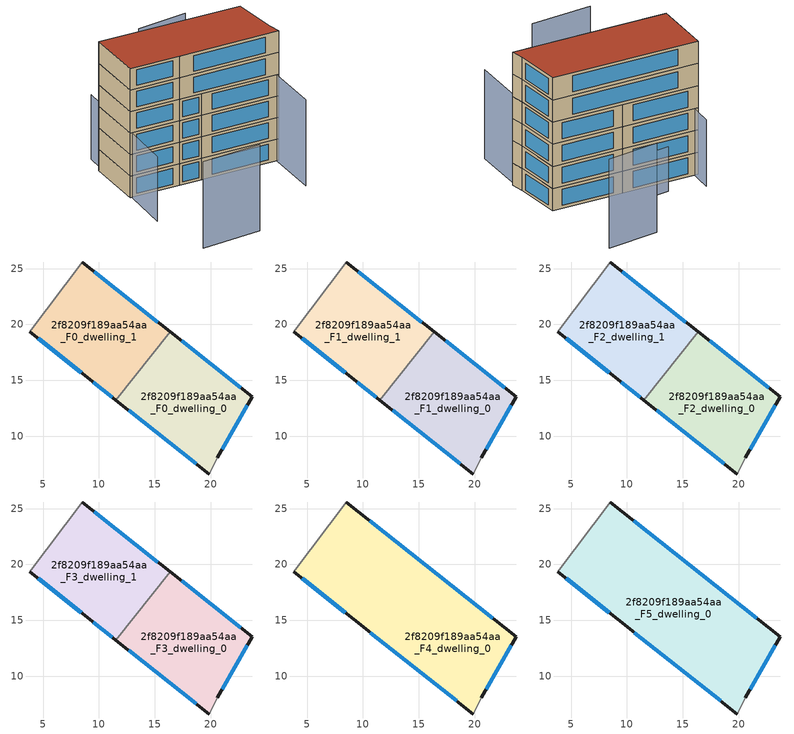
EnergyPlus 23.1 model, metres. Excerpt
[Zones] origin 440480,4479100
2f8209f189aa54aa_F0_dwelling_0
 floor ground (EU_floor_Construction): 23.72,13.51 20.59,8.08 19.9,6.61 11.52,13.23 16.38,19.34 z0
 wall outside (EU_wall_Construction): 11.52,13.23 19.9,6.61 / 20.59,8.08 23.72,13.51 16.38,19.34 z0:3
 wall adiabatic (EU_wall_Construction): 19.9,6.61 20.59,8.08 z0:3
 wall to 2f8209f189aa54aa_F0_dwelling_1 (EU_wall_Construction): 16.38,19.34 11.52,13.23 z0:3
 window (EU_Window_Construction): 12.68,12.31 18.73,7.53 / 22.71,14.32 17.4,18.53 / 21.02,8.84 23.29,12.76 z0.42:2.58
2f8209f189aa54aa_F0_dwelling_1
 floor ground (EU_floor_Construction): 16.38,19.34 11.52,13.23 9.18,15.08 3.81,19.35 8.51,25.6 z0
 wall outside (EU_wall_Construction): 3.81,19.35 9.18,15.08 11.52,13.23 / 16.38,19.34 8.51,25.6 z0:3
 wall adiabatic (EU_wall_Construction): 8.51,25.6 3.81,19.35 z0:3
 window (EU_Window_Construction): 4.56,18.76 8.43,15.67 / 15.29,20.21 9.6,24.73 / 9.5,14.82 11.2,13.48 z0.42:2.58
2f8209f189aa54aa_F1_dwelling_0
 floor to 2f8209f189aa54aa_F0_dwelling_0 (EU_floor_Construction): 23.72,13.51 20.59,8.08 19.9,6.61 11.52,13.23 16.38,19.34 z3
 wall outside (EU_wall_Construction): 11.52,13.23 19.9,6.61 / 20.59,8.08 23.72,13.51 16.38,19.34 z3:6
 wall adiabatic (EU_wall_Construction): 19.9,6.61 20.59,8.08 z3:6
 wall to 2f8209f189aa54aa_F1_dwelling_1 (EU_wall_Construction): 16.38,19.34 11.52,13.23 z3:6
 window (EU_Window_Construction): 12.68,12.31 18.73,7.53 / 22.71,14.32 17.4,18.53 / 21.02,8.84 23.29,12.76 z3.42:5.58
2f8209f189aa54aa_F1_dwelling_1
 floor to 2f8209f189aa54aa_F0_dwelling_1 (EU_floor_Construction): 16.38,19.34 11.52,13.23 9.18,15.08 3.81,19.35 8.51,25.6 z3
 wall outside (EU_wall_Construction): 3.81,19.35 9.18,15.08 11.52,13.23 / 16.38,19.34 8.51,25.6 z3:6
 wall adiabatic (EU_wall_Construction): 8.51,25.6 3.81,19.35 z3:6
 window (EU_Window_Construction): 4.56,18.76 8.43,15.67 / 15.29,20.21 9.6,24.73 / 9.5,14.82 11.2,13.48 z3.42:5.58
2f8209f189aa54aa_F2_dwelling_0
 floor to 2f8209f189aa54aa_F1_dwelling_0 (EU_floor_Construction): 23.72,13.51 20.59,8.08 19.9,6.61 11.52,13.23 16.38,19.34 z6
 wall outside (EU_wall_Construction): 11.52,13.23 19.9,6.61 / 20.59,8.08 23.72,13.51 16.38,19.34 z6:9
 wall adiabatic (EU_wall_Construction): 19.9,6.61 20.59,8.08 z6:9
 wall to 2f8209f189aa54aa_F2_dwelling_1 (EU_wall_Construction): 16.38,19.34 11.52,13.23 z6:9
 window (EU_Window_Construction): 12.68,12.31 18.73,7.53 / 22.71,14.32 17.4,18.53 / 21.02,8.84 23.29,12.76 z6.42:8.58
2f8209f189aa54aa_F2_dwelling_1
 floor to 2f8209f189aa54aa_F1_dwelling_1 (EU_floor_Construction): 16.38,19.34 11.52,13.23 9.18,15.08 3.81,19.35 8.51,25.6 z6
 wall outside (EU_wall_Construction): 3.81,19.35 9.18,15.08 11.52,13.23 / 16.38,19.34 8.51,25.6 z6:9
 wall adiabatic (EU_wall_Construction): 8.51,25.6 3.81,19.35 z6:9
 window (EU_Window_Construction): 4.56,18.76 8.43,15.67 / 15.29,20.21 9.6,24.73 / 9.5,14.82 11.2,13.48 z6.42:8.58
2f8209f189aa54aa_F3_dwelling_0
 floor to 2f8209f189aa54aa_F2_dwelling_0 (EU_floor_Construction): 23.72,13.51 20.59,8.08 19.9,6.61 11.52,13.23 16.38,19.34 z9
 wall outside (EU_wall_Construction): 11.52,13.23 19.9,6.61 / 20.59,8.08 23.72,13.51 16.38,19.34 z9:12
 wall adiabatic (EU_wall_Construction): 19.9,6.61 20.59,8.08 z9:12
 wall to 2f8209f189aa54aa_F3_dwelling_1 (EU_wall_Construction): 16.38,19.34 11.52,13.23 z9:12
 window (EU_Window_Construction): 12.68,12.31 18.73,7.53 / 22.71,14.32 17.4,18.53 / 21.02,8.84 23.29,12.76 z9.42:11.58
2f8209f189aa54aa_F3_dwelling_1
 floor to 2f8209f189aa54aa_F2_dwelling_1 (EU_floor_Construction): 16.38,19.34 11.52,13.23 9.18,15.08 3.81,19.35 8.51,25.6 z9
 wall outside (EU_wall_Construction): 3.81,19.35 9.18,15.08 11.52,13.23 / 16.38,19.34 8.51,25.6 z9:12
 wall adiabatic (EU_wall_Construction): 8.51,25.6 3.81,19.35 z9:12
 window (EU_Window_Construction): 4.56,18.76 8.43,15.67 / 15.29,20.21 9.6,24.73 / 9.5,14.82 11.2,13.48 z9.42:11.58
2f8209f189aa54aa_F4_dwelling_0
 floor to 2f8209f189aa54aa_F3_dwelling_0 (EU_floor_Construction): 23.72,13.51 20.59,8.08 19.9,6.61 11.52,13.23 16.38,19.34 z12
 floor to 2f8209f189aa54aa_F3_dwelling_1 (EU_floor_Construction): 16.38,19.34 11.52,13.23 9.18,15.08 3.81,19.35 8.51,25.6 z12
 wall outside (EU_wall_Construction): 3.81,19.35 9.18,15.08 19.9,6.61 / 20.59,8.08 23.72,13.51 8.51,25.6 z12:15
 wall adiabatic (EU_wall_Construction): 8.51,25.6 3.81,19.35 / 19.9,6.61 20.59,8.08 z12:15
 window (EU_Window_Construction): 10.67,13.9 18.41,7.79 / 4.56,18.76 8.43,15.67 / 21.61,15.19 10.62,23.92 / 21.02,8.84 23.29,12.76 z12.42:14.58
2f8209f189aa54aa_F5_dwelling_0
 floor to 2f8209f189aa54aa_F4_dwelling_0 (EU_floor_Construction): 23.72,13.51 20.59,8.08 19.9,6.61 9.18,15.08 3.81,19.35 8.51,25.6 z15
 wall outside (EU_wall_Construction): 3.81,19.35 9.18,15.08 19.9,6.61 / 20.59,8.08 23.72,13.51 8.51,25.6 z15:18
 wall adiabatic (EU_wall_Construction): 8.51,25.6 3.81,19.35 / 19.9,6.61 20.59,8.08 z15:18
 window (EU_Window_Construction): 10.67,13.9 18.41,7.79 / 4.56,18.76 8.43,15.67 / 21.61,15.19 10.62,23.92 / 21.02,8.84 23.29,12.76 z15.42:17.58
 roof outside (EU_roof_Construction): 20.59,8.08 23.72,13.51 8.51,25.6 3.81,19.35 9.18,15.08 19.9,6.61 z18
shading: -4.12,6 2.68,1.52 / 15.28,0.96 20.59,8.08 / 29.31,23.32 23.43,26.89 z0:12; 10.8,27.66 -0.24,13.89 z0:9; 19.51,20.46 13.75,24.03 z0:6
[Building]
EU S2 Campaign: North Axis=0; Terrain=City; Solar Distribution=FullExterior
[Site:Location]
Madrid: Latitude=40.5; Longitude=-3.5; Time Zone=1; Elevation=609
[SizingPeriod:WeatherFileDays]
AnnualSizingPeriod: Begin Month=1; Begin Day of Month=1; End Month=12; End Day of Month=31; Day of Week for Start Day=Monday; Use Weather File Daylight Saving Period=No; Use Weather File Rain and Snow Indicators=No
[MATERIAL]
EU_InternalMass_Material: Roughness=MediumRough; Thickness=0.1; Conductivity=1; Density=1800; Specific Heat=900; Thermal Absorptance=0.9; Solar Absorptance=0.7; Visible Absorptance=0.7
[MATERIAL:NOMASS] Roughness=MediumRough; Thermal Absorptance=0.9; Solar Absorptance=0.7; Visible Absorptance=0.7
Name | Thermal Resistance
EU_wall_NoMass | 1.60022
EU_roof_NoMass | 1.57597
EU_floor_NoMass | 0.470652
[WINDOWMATERIAL:SIMPLEGLAZINGSYSTEM]
EU_Window_SimpleGlazing: UFactor=3.28802; Solar Heat Gain Coefficient=0.85; Visible Transmittance=0.85
[CONSTRUCTION]
EU_wall_Construction: EU_wall_NoMass
EU_roof_Construction: EU_roof_NoMass
EU_floor_Construction: EU_floor_NoMass
EU_InternalMass_Construction: EU_InternalMass_Material
EU_Window_Construction: EU_Window_SimpleGlazing
[ZONE] Type=1; Multiplier=1; Ceiling Height=autocalculate; Floor Area=autocalculate; Part of Total Floor Area=Yes
Name | Volume
2f8209f189aa54aa_F0_dwelling_0; 2f8209f189aa54aa_F1_dwelling_0; 2f8209f189aa54aa_F2_dwelling_0; 2f8209f189aa54aa_F3_dwelling_0 | 233.24
2f8209f189aa54aa_F4_dwelling_0; 2f8209f189aa54aa_F5_dwelling_0 | 466.458
2f8209f189aa54aa_F0_dwelling_1 | 233.229
2f8209f189aa54aa_F1_dwelling_1; 2f8209f189aa54aa_F2_dwelling_1; 2f8209f189aa54aa_F3_dwelling_1 | 233.23
[INTERNALMASS] Construction=EU_InternalMass_Construction
Name | Zone or ZoneList | Surface Area
2f8209f189aa54aa_F0_dwelling_0_EU_InternalMass | 2f8209f189aa54aa_F0_dwelling_0 | 77.7468
2f8209f189aa54aa_F0_dwelling_1_EU_InternalMass | 2f8209f189aa54aa_F0_dwelling_1 | 77.7433
2f8209f189aa54aa_F1_dwelling_0_EU_InternalMass | 2f8209f189aa54aa_F1_dwelling_0 | 77.7468
2f8209f189aa54aa_F1_dwelling_1_EU_InternalMass | 2f8209f189aa54aa_F1_dwelling_1 | 77.7433
2f8209f189aa54aa_F2_dwelling_0_EU_InternalMass | 2f8209f189aa54aa_F2_dwelling_0 | 77.7468
2f8209f189aa54aa_F2_dwelling_1_EU_InternalMass | 2f8209f189aa54aa_F2_dwelling_1 | 77.7433
2f8209f189aa54aa_F3_dwelling_0_EU_InternalMass | 2f8209f189aa54aa_F3_dwelling_0 | 77.7468
2f8209f189aa54aa_F3_dwelling_1_EU_InternalMass | 2f8209f189aa54aa_F3_dwelling_1 | 77.7433
2f8209f189aa54aa_F4_dwelling_0_EU_InternalMass | 2f8209f189aa54aa_F4_dwelling_0 | 155.486
2f8209f189aa54aa_F5_dwelling_0_EU_InternalMass | 2f8209f189aa54aa_F5_dwelling_0 | 155.486
[OTHEREQUIPMENT] Fuel Type=Electricity; Design Level Calculation Method=Watts/Area; Power per Zone Floor Area=1; Fraction Latent=0; Fraction Radiant=0; Fraction Lost=0; Carbon Dioxide Generation Rate=0; EndUse Subcategory=EU_Step8_InternalGains
Name | Zone or ZoneList or Space or SpaceList | Schedule
EU_Step8_InternalGain_2f8209f189aa54aa_F0_dwelling_0_f000 | 2f8209f189aa54aa_F0_dwelling_0 | EU_Step8_GainSchedule_2f8209f189aa54aa_F0_dwelling_0_f000
EU_Step8_InternalGain_2f8209f189aa54aa_F0_dwelling_1_f000 | 2f8209f189aa54aa_F0_dwelling_1 | EU_Step8_GainSchedule_2f8209f189aa54aa_F0_dwelling_1_f000
EU_Step8_InternalGain_2f8209f189aa54aa_F1_dwelling_0_f000 | 2f8209f189aa54aa_F1_dwelling_0 | EU_Step8_GainSchedule_2f8209f189aa54aa_F1_dwelling_0_f000
EU_Step8_InternalGain_2f8209f189aa54aa_F1_dwelling_1_f000 | 2f8209f189aa54aa_F1_dwelling_1 | EU_Step8_GainSchedule_2f8209f189aa54aa_F1_dwelling_1_f000
EU_Step8_InternalGain_2f8209f189aa54aa_F2_dwelling_0_f000 | 2f8209f189aa54aa_F2_dwelling_0 | EU_Step8_GainSchedule_2f8209f189aa54aa_F2_dwelling_0_f000
EU_Step8_InternalGain_2f8209f189aa54aa_F2_dwelling_1_f000 | 2f8209f189aa54aa_F2_dwelling_1 | EU_Step8_GainSchedule_2f8209f189aa54aa_F2_dwelling_1_f000
EU_Step8_InternalGain_2f8209f189aa54aa_F3_dwelling_0_f000 | 2f8209f189aa54aa_F3_dwelling_0 | EU_Step8_GainSchedule_2f8209f189aa54aa_F3_dwelling_0_f000
EU_Step8_InternalGain_2f8209f189aa54aa_F3_dwelling_1_f000 | 2f8209f189aa54aa_F3_dwelling_1 | EU_Step8_GainSchedule_2f8209f189aa54aa_F3_dwelling_1_f000
EU_Step8_InternalGain_2f8209f189aa54aa_F4_dwelling_0_f000 | 2f8209f189aa54aa_F4_dwelling_0 | EU_Step8_GainSchedule_2f8209f189aa54aa_F4_dwelling_0_f000
EU_Step8_InternalGain_2f8209f189aa54aa_F5_dwelling_0_f000 | 2f8209f189aa54aa_F5_dwelling_0 | EU_Step8_GainSchedule_2f8209f189aa54aa_F5_dwelling_0_f000
[ZONEVENTILATION:DESIGNFLOWRATE] Schedule=EU_AlwaysOn; Design Flow Rate Calculation Method=AirChanges/Hour; Air Changes per Hour=0.480704; Ventilation Type=Natural; Fan Pressure Rise=0; Fan Total Efficiency=1; Constant Term Coefficient=1; Temperature Term Coefficient=0; Velocity Term Coefficient=0; Velocity Squared Term Coefficient=0; Minimum Indoor Temperature=-100; Maximum Indoor Temperature=100; Delta Temperature=-100; Minimum Outdoor Temperature=-100; Maximum Outdoor Temperature=100; Maximum Wind Speed=40
Name | Zone or ZoneList or Space or SpaceList
EU_ConstantAir_2f8209f189aa54aa_F0_dwelling_0 | 2f8209f189aa54aa_F0_dwelling_0
EU_ConstantAir_2f8209f189aa54aa_F0_dwelling_1 | 2f8209f189aa54aa_F0_dwelling_1
EU_ConstantAir_2f8209f189aa54aa_F1_dwelling_0 | 2f8209f189aa54aa_F1_dwelling_0
EU_ConstantAir_2f8209f189aa54aa_F1_dwelling_1 | 2f8209f189aa54aa_F1_dwelling_1
EU_ConstantAir_2f8209f189aa54aa_F2_dwelling_0 | 2f8209f189aa54aa_F2_dwelling_0
EU_ConstantAir_2f8209f189aa54aa_F2_dwelling_1 | 2f8209f189aa54aa_F2_dwelling_1
EU_ConstantAir_2f8209f189aa54aa_F3_dwelling_0 | 2f8209f189aa54aa_F3_dwelling_0
EU_ConstantAir_2f8209f189aa54aa_F3_dwelling_1 | 2f8209f189aa54aa_F3_dwelling_1
EU_ConstantAir_2f8209f189aa54aa_F4_dwelling_0 | 2f8209f189aa54aa_F4_dwelling_0
EU_ConstantAir_2f8209f189aa54aa_F5_dwelling_0 | 2f8209f189aa54aa_F5_dwelling_0
[HVACTEMPLATE:THERMOSTAT] Constant Heating Setpoint=20; Constant Cooling Setpoint=50
EU_HeatOnly_2f8209f189aa54aa_F0_dwelling_0; EU_HeatOnly_2f8209f189aa54aa_F0_dwelling_1; EU_HeatOnly_2f8209f189aa54aa_F1_dwelling_0; EU_HeatOnly_2f8209f189aa54aa_F1_dwelling_1; EU_HeatOnly_2f8209f189aa54aa_F2_dwelling_0; EU_HeatOnly_2f8209f189aa54aa_F2_dwelling_1; EU_HeatOnly_2f8209f189aa54aa_F3_dwelling_0; EU_HeatOnly_2f8209f189aa54aa_F3_dwelling_1; EU_HeatOnly_2f8209f189aa54aa_F4_dwelling_0; EU_HeatOnly_2f8209f189aa54aa_F5_dwelling_0
[HVACTEMPLATE:ZONE:IDEALLOADSAIRSYSTEM] System Availability Schedule=EU_AlwaysOn; Maximum Heating Supply Air Temperature=50; Minimum Cooling Supply Air Temperature=13; Maximum Heating Supply Air Humidity Ratio=0.0156; Minimum Cooling Supply Air Humidity Ratio=0.0077; Heating Limit=NoLimit; Cooling Limit=NoLimit; Heating Availability Schedule=EU_AlwaysOn; Cooling Availability Schedule=EU_CoolingOff; Dehumidification Control Type=ConstantSensibleHeatRatio; Cooling Sensible Heat Ratio=0.7; Dehumidification Setpoint=60; Humidification Control Type=None; Humidification Setpoint=30; Outdoor Air Method=None; Outdoor Air Flow Rate per Person=0.00944; Outdoor Air Flow Rate per Zone Floor Area=0; Outdoor Air Flow Rate per Zone=0; Demand Controlled Ventilation Type=None; Outdoor Air Economizer Type=NoEconomizer; Heat Recovery Type=None; Sensible Heat Recovery Effectiveness=0.7; Latent Heat Recovery Effectiveness=0.65
Name | Template Thermostat
2f8209f189aa54aa_F0_dwelling_0 | EU_HeatOnly_2f8209f189aa54aa_F0_dwelling_0
2f8209f189aa54aa_F0_dwelling_1 | EU_HeatOnly_2f8209f189aa54aa_F0_dwelling_1
2f8209f189aa54aa_F1_dwelling_0 | EU_HeatOnly_2f8209f189aa54aa_F1_dwelling_0
2f8209f189aa54aa_F1_dwelling_1 | EU_HeatOnly_2f8209f189aa54aa_F1_dwelling_1
2f8209f189aa54aa_F2_dwelling_0 | EU_HeatOnly_2f8209f189aa54aa_F2_dwelling_0
2f8209f189aa54aa_F2_dwelling_1 | EU_HeatOnly_2f8209f189aa54aa_F2_dwelling_1
2f8209f189aa54aa_F3_dwelling_0 | EU_HeatOnly_2f8209f189aa54aa_F3_dwelling_0
2f8209f189aa54aa_F3_dwelling_1 | EU_HeatOnly_2f8209f189aa54aa_F3_dwelling_1
2f8209f189aa54aa_F4_dwelling_0 | EU_HeatOnly_2f8209f189aa54aa_F4_dwelling_0
2f8209f189aa54aa_F5_dwelling_0 | EU_HeatOnly_2f8209f189aa54aa_F5_dwelling_0
[SIZING:ZONE] Zone Cooling Design Supply Air Temperature Input Method=SupplyAirTemperature; Zone Cooling Design Supply Air Temperature=13; Zone Heating Design Supply Air Temperature Input Method=SupplyAirTemperature; Zone Heating Design Supply Air Temperature=50; Zone Cooling Design Supply Air Humidity Ratio=0.008; Zone Heating Design Supply Air Humidity Ratio=0.008; Cooling Design Air Flow Method=DesignDay; Cooling Design Air Flow Rate=0; Cooling Minimum Air Flow per Zone Floor Area=0.000762; Cooling Minimum Air Flow=0; Cooling Minimum Air Flow Fraction=0.2; Heating Design Air Flow Method=DesignDay; Heating Design Air Flow Rate=0; Heating Maximum Air Flow per Zone Floor Area=0.002032; Heating Maximum Air Flow=0.141576; Heating Maximum Air Flow Fraction=0.3; Account for Dedicated Outdoor Air System=No; Dedicated Outdoor Air System Control Strategy=NeutralSupplyAir; Dedicated Outdoor Air Low Setpoint Temperature for Design=autosize; Dedicated Outdoor Air High Setpoint Temperature for Design=autosize; Zone Load Sizing Method=Sensible Load Only No Latent Load; Zone Latent Cooling Design Supply Air Humidity Ratio Input Method=HumidityRatioDifference; Zone Cooling Design Supply Air Humidity Ratio Difference=0.005; Zone Latent Heating Design Supply Air Humidity Ratio Input Method=HumidityRatioDifference; Zone Humidification Design Supply Air Humidity Ratio Difference=0.005
2f8209f189aa54aa_F0_dwelling_0; 2f8209f189aa54aa_F0_dwelling_1; 2f8209f189aa54aa_F1_dwelling_0; 2f8209f189aa54aa_F1_dwelling_1; 2f8209f189aa54aa_F2_dwelling_0; 2f8209f189aa54aa_F2_dwelling_1; 2f8209f189aa54aa_F3_dwelling_0; 2f8209f189aa54aa_F3_dwelling_1; 2f8209f189aa54aa_F4_dwelling_0; 2f8209f189aa54aa_F5_dwelling_0
[SCHEDULE:CONSTANT]
Name | Hourly Value
EU_AlwaysOn | 1
EU_CoolingOff | 0
[SCHEDULE:FILE] Column Number=1; Rows to Skip at Top=0; Number of Hours of Data=8760; Column Separator=Comma; Interpolate to Timestep=No; Minutes per Item=60; Adjust Schedule for Daylight Savings=Yes
Name | File
EU_Step8_GainSchedule_2f8209f189aa54aa_F0_dwelling_0_f000 | ../../schedules/2f8209f189aa54aa/2f8209f189aa54aa_F0_dwelling_0_f000_gain.csv
EU_Step8_GainSchedule_2f8209f189aa54aa_F0_dwelling_1_f000 | ../../schedules/2f8209f189aa54aa/2f8209f189aa54aa_F0_dwelling_1_f000_gain.csv
EU_Step8_GainSchedule_2f8209f189aa54aa_F1_dwelling_0_f000 | ../../schedules/2f8209f189aa54aa/2f8209f189aa54aa_F1_dwelling_0_f000_gain.csv
EU_Step8_GainSchedule_2f8209f189aa54aa_F1_dwelling_1_f000 | ../../schedules/2f8209f189aa54aa/2f8209f189aa54aa_F1_dwelling_1_f000_gain.csv
EU_Step8_GainSchedule_2f8209f189aa54aa_F2_dwelling_0_f000 | ../../schedules/2f8209f189aa54aa/2f8209f189aa54aa_F2_dwelling_0_f000_gain.csv
EU_Step8_GainSchedule_2f8209f189aa54aa_F2_dwelling_1_f000 | ../../schedules/2f8209f189aa54aa/2f8209f189aa54aa_F2_dwelling_1_f000_gain.csv
EU_Step8_GainSchedule_2f8209f189aa54aa_F3_dwelling_0_f000 | ../../schedules/2f8209f189aa54aa/2f8209f189aa54aa_F3_dwelling_0_f000_gain.csv
EU_Step8_GainSchedule_2f8209f189aa54aa_F3_dwelling_1_f000 | ../../schedules/2f8209f189aa54aa/2f8209f189aa54aa_F3_dwelling_1_f000_gain.csv
EU_Step8_GainSchedule_2f8209f189aa54aa_F4_dwelling_0_f000 | ../../schedules/2f8209f189aa54aa/2f8209f189aa54aa_F4_dwelling_0_f000_gain.csv
EU_Step8_GainSchedule_2f8209f189aa54aa_F5_dwelling_0_f000 | ../../schedules/2f8209f189aa54aa/2f8209f189aa54aa_F5_dwelling_0_f000_gain.csv
